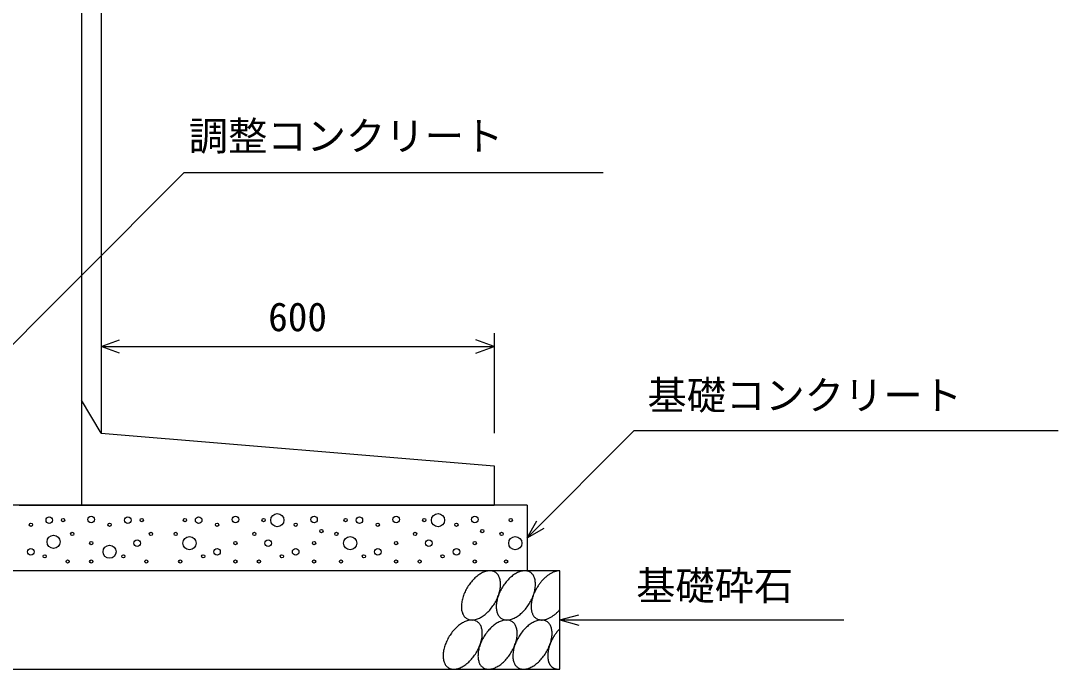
# Model space of a CAD drawing. Units: millimetres, scale not verified. Extents: x -16800 to 16800, y -5940 to 5940.
# Drawn here: x 9352 to 10936, y -1664 to -676 of the extents above; entities that cross this region are included whole.
import ezdxf
from ezdxf.enums import TextEntityAlignment as Align

# ---------------------------------------------------------------- set-up
doc = ezdxf.new("R2010")
doc.units = ezdxf.units.MM
doc.header["$LTSCALE"] = 20
for name, color, linetype, lineweight in [('0-0_DIM', 7, 'Continuous', 25), ('0-2_HATCH', 6, 'Continuous', 25), ('0-5_OUTLINE', 3, 'Continuous', 25)]:
    doc.layers.add(name, color=color, linetype=linetype, lineweight=lineweight)
doc.styles.add('ＭＳ ゴシック', font='')
doc.styles.get('ＭＳ ゴシック').set_extended_font_data('MS Gothic')

msp = doc.modelspace()

# ---------------------------------------------------------------- linework, layer by layer
at = {"layer": '0-0_DIM'}
for p, q in [((10075, -1152.39), (10075, -1304.35)), ((9475, -1172.39), (10075, -1172.39)), ((10288.65, -1300.7), (10125, -1464.35)), ((10288.65, -1300.7), (10935.53, -1300.7)), ((10125, -1464.35), (10140, -1438.37)), ((10125, -1464.35), (10150.98, -1449.35)), ((10175, -1589.35), (10203.98, -1581.59)), ((10175, -1589.35), (10608.31, -1589.35)), ((10175, -1589.35), (10203.98, -1597.12))]:
    msp.add_line(p, q, dxfattribs=at)
for points in [[(9119.98, -1389.35), (9602.01, -907.32), (10241.22, -907.32)], [(9503.19, -1182.65), (9475, -1172.39), (9503.19, -1162.13)], [(10046.81, -1182.65), (10075, -1172.39), (10046.81, -1162.13)]]:
    msp.add_lwpolyline(points, dxfattribs=at)
at = {"layer": '0-2_HATCH'}
for points in [[(10076.5, -1516.61), (10075.5, -1516.01), (10074.4, -1515.51), (10073.3, -1515.11), (10072.1, -1514.81), (10070.9, -1514.51), (10069.7, -1514.41), (10068.4, -1514.41), (10067.1, -1514.41), (10065.7, -1514.51), (10064.3, -1514.81), (10062.9, -1515.11), (10061.5, -1515.51), (10060.1, -1516.01), (10058.6, -1516.61), (10057.2, -1517.21), (10055.7, -1518.01), (10054.2, -1518.81), (10052.8, -1519.71), (10051.3, -1520.71), (10049.8, -1521.71), (10048.4, -1522.91), (10047, -1524.11), (10045.6, -1525.31), (10044.2, -1526.71), (10042.8, -1528.11), (10041.5, -1529.51), (10040.2, -1531.01), (10038.9, -1532.61), (10037.7, -1534.21), (10036.5, -1535.81), (10035.4, -1537.51), (10034.3, -1539.21), (10033.2, -1541.01), (10032.2, -1542.81), (10031.3, -1544.51), (10030.4, -1546.41), (10029.6, -1548.21), (10028.8, -1550.01), (10028.1, -1551.91)], [(10083.9, -1528.11), (10083.6, -1526.71), (10083.2, -1525.31), (10082.7, -1524.11), (10082.2, -1522.91), (10081.5, -1521.71), (10080.9, -1520.71), (10080.1, -1519.71), (10079.3, -1518.81), (10078.4, -1518.01), (10077.5, -1517.21), (10076.5, -1516.61)], [(10129.7, -1516.61), (10128.7, -1516.01), (10127.6, -1515.51), (10126.5, -1515.11), (10125.3, -1514.81), (10124.1, -1514.51), (10122.9, -1514.41), (10121.6, -1514.41), (10120.3, -1514.41), (10118.9, -1514.51), (10117.5, -1514.81), (10116.1, -1515.11), (10114.7, -1515.51), (10113.3, -1516.01), (10111.8, -1516.61), (10110.4, -1517.21), (10108.9, -1518.01), (10107.4, -1518.81), (10106, -1519.71), (10104.5, -1520.71), (10103, -1521.71), (10101.6, -1522.91), (10100.2, -1524.11), (10098.8, -1525.31), (10097.4, -1526.71), (10096, -1528.11), (10094.7, -1529.51), (10093.4, -1531.01), (10092.1, -1532.61), (10090.9, -1534.21), (10089.7, -1535.81), (10088.6, -1537.51), (10087.5, -1539.21), (10086.4, -1541.01), (10085.4, -1542.81), (10084.5, -1544.51), (10083.6, -1546.41), (10082.8, -1548.21), (10082, -1550.01), (10081.3, -1551.91)], [(10137.2, -1528.11), (10136.8, -1526.71), (10136.4, -1525.31), (10135.9, -1524.11), (10135.4, -1522.91), (10134.7, -1521.71), (10134.1, -1520.71), (10133.3, -1519.71), (10132.5, -1518.81), (10131.6, -1518.01), (10130.7, -1517.21), (10129.7, -1516.61)], [(10175, -1514.41), (10174.1, -1514.41), (10173.3, -1514.41), (10172.4, -1514.51), (10171.5, -1514.61), (10170.6, -1514.81), (10169.7, -1515.01), (10168.8, -1515.21), (10167.8, -1515.51), (10166.9, -1515.81), (10165.9, -1516.21), (10165, -1516.61), (10164, -1517.01), (10163.1, -1517.51), (10162.1, -1518.01), (10161.2, -1518.51), (10160.2, -1519.11), (10159.2, -1519.61), (10158.3, -1520.31), (10157.3, -1520.91), (10156.4, -1521.61), (10155.4, -1522.41), (10154.5, -1523.11), (10153.6, -1523.91), (10152.7, -1524.71), (10151.7, -1525.61), (10150.8, -1526.41), (10149.9, -1527.31), (10149.1, -1528.31), (10148.2, -1529.21), (10147.3, -1530.21), (10146.5, -1531.21), (10145.7, -1532.21), (10144.8, -1533.21), (10144, -1534.31), (10143.3, -1535.31), (10142.5, -1536.41), (10141.8, -1537.51), (10141, -1538.71), (10140.3, -1539.81)], [(10050.8, -1587.21), (10052.3, -1586.51), (10053.8, -1585.81), (10055.2, -1584.91), (10056.7, -1584.01), (10058.2, -1583.01), (10059.6, -1582.01), (10061, -1580.91), (10062.5, -1579.71), (10063.9, -1578.41), (10065.3, -1577.01), (10066.6, -1575.71), (10068, -1574.21), (10069.3, -1572.71), (10070.5, -1571.11), (10071.8, -1569.51), (10072.9, -1567.91), (10074.1, -1566.21), (10075.2, -1564.51), (10076.2, -1562.81), (10077.2, -1561.01), (10078.2, -1559.21), (10079, -1557.41), (10079.9, -1555.51), (10080.6, -1553.71), (10081.3, -1551.91), (10082, -1550.01), (10082.5, -1548.21), (10083, -1546.41), (10083.5, -1544.61), (10083.8, -1542.81), (10084.1, -1541.01), (10084.4, -1539.21), (10084.5, -1537.51), (10084.6, -1535.81), (10084.6, -1534.21), (10084.6, -1532.61), (10084.4, -1531.01), (10084.2, -1529.51), (10083.9, -1528.11)], [(10104, -1587.21), (10105.5, -1586.51), (10107, -1585.81), (10108.4, -1584.91), (10109.9, -1584.01), (10111.4, -1583.01), (10112.8, -1582.01), (10114.3, -1580.91), (10115.7, -1579.71), (10117.1, -1578.41), (10118.5, -1577.01), (10119.8, -1575.71), (10121.2, -1574.21), (10122.5, -1572.71), (10123.7, -1571.11), (10125, -1569.51), (10126.1, -1567.91), (10127.3, -1566.21), (10128.4, -1564.51), (10129.4, -1562.81), (10130.4, -1561.01), (10131.4, -1559.21), (10132.2, -1557.41), (10133.1, -1555.51), (10133.8, -1553.71), (10134.5, -1551.91), (10135.2, -1550.01), (10135.7, -1548.21), (10136.3, -1546.41), (10136.7, -1544.61), (10137.1, -1542.81), (10137.4, -1541.01), (10137.6, -1539.21), (10137.7, -1537.51), (10137.8, -1535.81), (10137.8, -1534.21), (10137.8, -1532.61), (10137.6, -1531.01), (10137.4, -1529.51), (10137.2, -1528.11)], [(10140.3, -1539.81), (10139.7, -1540.91), (10139, -1542.11), (10138.4, -1543.31), (10137.8, -1544.41), (10137.2, -1545.61), (10136.6, -1546.81), (10136.1, -1548.01), (10135.6, -1549.21), (10135.1, -1550.41), (10134.6, -1551.61), (10134.2, -1552.81), (10133.8, -1554.01), (10133.4, -1555.21), (10133.1, -1556.41), (10132.8, -1557.61), (10132.5, -1558.81), (10132.2, -1560.01), (10132, -1561.11), (10131.8, -1562.31), (10131.6, -1563.41), (10131.5, -1564.61), (10131.4, -1565.71), (10131.3, -1566.81), (10131.3, -1567.91), (10131.2, -1569.01), (10131.3, -1570.01), (10131.3, -1571.11), (10131.4, -1572.11), (10131.5, -1573.11), (10131.6, -1574.11), (10131.8, -1575.01), (10132, -1576.01), (10132.2, -1576.91), (10132.5, -1577.81), (10132.8, -1578.61), (10133.1, -1579.51), (10133.4, -1580.31), (10133.8, -1581.01), (10134.2, -1581.81)], [(10028.1, -1551.91), (10027.5, -1553.71), (10026.9, -1555.51), (10026.4, -1557.41), (10026, -1559.21), (10025.6, -1561.01), (10025.3, -1562.71), (10025.1, -1564.51), (10024.9, -1566.21), (10024.8, -1567.91), (10024.8, -1569.51), (10024.9, -1571.11), (10025, -1572.71), (10025.2, -1574.21), (10025.5, -1575.71), (10025.8, -1577.01), (10026.3, -1578.41), (10026.7, -1579.61), (10027.3, -1580.91), (10027.9, -1582.01), (10028.6, -1583.01), (10029.3, -1584.01), (10030.1, -1584.91), (10031, -1585.81), (10031.9, -1586.51), (10032.9, -1587.21), (10033.9, -1587.71), (10035, -1588.21), (10036.1, -1588.61), (10037.3, -1589.01), (10038.5, -1589.21), (10039.8, -1589.31), (10041.1, -1589.41), (10042.4, -1589.31), (10043.7, -1589.21), (10045.1, -1589.01), (10046.5, -1588.61), (10047.9, -1588.21), (10049.4, -1587.71), (10050.8, -1587.21)], [(10081.3, -1551.91), (10080.7, -1553.71), (10080.1, -1555.51), (10079.6, -1557.41), (10079.2, -1559.21), (10078.8, -1561.01), (10078.5, -1562.71), (10078.3, -1564.51), (10078.1, -1566.21), (10078, -1567.91), (10078, -1569.51), (10078.1, -1571.11), (10078.2, -1572.71), (10078.4, -1574.21), (10078.7, -1575.71), (10079.1, -1577.01), (10079.5, -1578.41), (10080, -1579.61), (10080.5, -1580.91), (10081.1, -1582.01), (10081.8, -1583.01), (10082.5, -1584.01), (10083.4, -1584.91), (10084.2, -1585.81), (10085.1, -1586.51), (10086.1, -1587.21), (10087.1, -1587.71), (10088.2, -1588.21), (10089.4, -1588.61), (10090.5, -1589.01), (10091.7, -1589.21), (10093, -1589.31), (10094.3, -1589.41), (10095.6, -1589.31), (10097, -1589.21), (10098.3, -1589.01), (10099.7, -1588.61), (10101.2, -1588.21), (10102.6, -1587.71), (10104, -1587.21)], [(10134.2, -1581.81), (10134.6, -1582.51), (10135.1, -1583.21), (10135.6, -1583.81), (10136.1, -1584.41), (10136.6, -1585.01), (10137.2, -1585.51), (10137.8, -1586.11), (10138.4, -1586.51), (10139, -1587.01), (10139.7, -1587.41), (10140.3, -1587.71), (10141, -1588.11), (10141.8, -1588.41), (10142.5, -1588.61), (10143.3, -1588.81), (10144, -1589.01), (10144.8, -1589.21), (10145.7, -1589.31), (10146.5, -1589.31), (10147.3, -1589.41), (10148.2, -1589.41), (10149.1, -1589.31), (10149.9, -1589.21), (10150.8, -1589.11), (10151.7, -1588.91), (10152.7, -1588.71), (10153.6, -1588.51), (10154.5, -1588.21), (10155.4, -1587.91), (10156.4, -1587.51), (10157.3, -1587.11), (10158.3, -1586.71), (10159.2, -1586.21), (10160.2, -1585.71), (10161.2, -1585.21), (10162.1, -1584.61), (10163.1, -1584.01), (10164, -1583.41), (10165, -1582.71)], [(10165, -1582.71), (10165.9, -1582.11), (10166.9, -1581.31), (10167.8, -1580.61), (10168.8, -1579.81), (10169.7, -1579.01), (10170.6, -1578.11), (10171.5, -1577.21), (10172.4, -1576.31), (10173.3, -1575.41), (10174.1, -1574.51), (10175, -1573.51)], [(10048.7, -1591.51), (10047.6, -1591.01), (10046.5, -1590.51), (10045.4, -1590.11), (10044.2, -1589.81), (10043, -1589.51), (10041.8, -1589.41), (10040.5, -1589.41), (10039.2, -1589.41), (10037.8, -1589.51), (10036.4, -1589.81), (10035, -1590.11), (10033.6, -1590.51), (10032.2, -1591.01), (10030.7, -1591.51), (10029.3, -1592.21), (10027.8, -1593.01), (10026.3, -1593.81), (10024.9, -1594.71), (10023.4, -1595.71), (10022, -1596.71), (10020.5, -1597.91), (10019.1, -1599.11), (10017.7, -1600.31), (10016.3, -1601.71), (10014.9, -1603.11), (10013.6, -1604.51), (10012.3, -1606.01), (10011, -1607.61), (10009.8, -1609.21), (10008.6, -1610.81), (10007.5, -1612.51), (10006.4, -1614.21), (10005.3, -1616.01), (10004.3, -1617.71), (10003.4, -1619.51), (10002.5, -1621.41), (10001.7, -1623.21), (10000.9, -1625.01), (10000.2, -1626.91)], [(10056.1, -1603.11), (10055.7, -1601.71), (10055.3, -1600.31), (10054.8, -1599.11), (10054.3, -1597.91), (10053.6, -1596.71), (10053, -1595.71), (10052.2, -1594.71), (10051.4, -1593.81), (10050.5, -1593.01), (10049.6, -1592.21), (10048.7, -1591.51)], [(10101.9, -1591.51), (10100.8, -1591.01), (10099.7, -1590.51), (10098.6, -1590.11), (10097.5, -1589.81), (10096.2, -1589.51), (10095, -1589.41), (10093.7, -1589.41), (10092.4, -1589.41), (10091, -1589.51), (10089.6, -1589.81), (10088.2, -1590.11), (10086.8, -1590.51), (10085.4, -1591.01), (10083.9, -1591.51), (10082.5, -1592.21), (10081, -1593.01), (10079.5, -1593.81), (10078.1, -1594.71), (10076.6, -1595.71), (10075.2, -1596.71), (10073.7, -1597.91), (10072.3, -1599.11), (10070.9, -1600.31), (10069.5, -1601.71), (10068.1, -1603.11), (10066.8, -1604.51), (10065.5, -1606.01), (10064.2, -1607.61), (10063, -1609.21), (10061.8, -1610.81), (10060.7, -1612.51), (10059.6, -1614.21), (10058.5, -1616.01), (10057.6, -1617.71), (10056.6, -1619.51), (10055.7, -1621.41), (10054.9, -1623.21), (10054.1, -1625.01), (10053.4, -1626.91)], [(10109.3, -1603.11), (10108.9, -1601.71), (10108.5, -1600.31), (10108, -1599.11), (10107.5, -1597.91), (10106.9, -1596.71), (10106.2, -1595.71), (10105.4, -1594.71), (10104.6, -1593.81), (10103.8, -1593.01), (10102.8, -1592.21), (10101.9, -1591.51)], [(10155.1, -1591.51), (10154, -1591.01), (10153, -1590.51), (10151.8, -1590.11), (10150.7, -1589.81), (10149.4, -1589.51), (10148.2, -1589.41), (10146.9, -1589.41), (10145.6, -1589.41), (10144.2, -1589.51), (10142.9, -1589.81), (10141.5, -1590.11), (10140, -1590.51), (10138.6, -1591.01), (10137.1, -1591.51), (10135.7, -1592.21), (10134.2, -1593.01), (10132.8, -1593.81), (10131.3, -1594.71), (10129.8, -1595.71), (10128.4, -1596.71), (10126.9, -1597.91), (10125.5, -1599.11), (10124.1, -1600.31), (10122.7, -1601.71), (10121.3, -1603.11), (10120, -1604.51), (10118.7, -1606.01), (10117.5, -1607.61), (10116.2, -1609.21), (10115, -1610.81), (10113.9, -1612.51), (10112.8, -1614.21), (10111.8, -1616.01), (10110.8, -1617.71), (10109.8, -1619.51), (10108.9, -1621.41), (10108.1, -1623.21), (10107.4, -1625.01), (10106.6, -1626.91)], [(10162.5, -1603.11), (10162.1, -1601.71), (10161.7, -1600.31), (10161.2, -1599.11), (10160.7, -1597.91), (10160.1, -1596.71), (10159.4, -1595.71), (10158.6, -1594.71), (10157.8, -1593.81), (10157, -1593.01), (10156, -1592.21), (10155.1, -1591.51)], [(10022.9, -1662.21), (10024.4, -1661.51), (10025.9, -1660.81), (10027.3, -1659.91), (10028.8, -1659.01), (10030.3, -1658.01), (10031.7, -1657.01), (10033.2, -1655.81), (10034.6, -1654.61), (10036, -1653.41), (10037.4, -1652.01), (10038.7, -1650.61), (10040.1, -1649.21), (10041.4, -1647.71), (10042.6, -1646.11), (10043.9, -1644.51), (10045, -1642.91), (10046.2, -1641.21), (10047.3, -1639.51), (10048.3, -1637.71), (10049.3, -1636.01), (10050.3, -1634.21), (10051.1, -1632.41), (10052, -1630.51), (10052.7, -1628.71), (10053.4, -1626.91), (10054.1, -1625.01), (10054.6, -1623.21), (10055.2, -1621.41), (10055.6, -1619.51), (10056, -1617.71), (10056.3, -1616.01), (10056.5, -1614.21), (10056.6, -1612.51), (10056.7, -1610.81), (10056.7, -1609.21), (10056.7, -1607.61), (10056.5, -1606.01), (10056.3, -1604.51), (10056.1, -1603.11)], [(10076.2, -1662.21), (10077.6, -1661.51), (10079.1, -1660.81), (10080.5, -1659.91), (10082, -1659.01), (10083.5, -1658.01), (10084.9, -1657.01), (10086.4, -1655.81), (10087.8, -1654.61), (10089.2, -1653.41), (10090.6, -1652.01), (10091.9, -1650.61), (10093.3, -1649.21), (10094.6, -1647.71), (10095.8, -1646.11), (10097.1, -1644.51), (10098.3, -1642.91), (10099.4, -1641.21), (10100.5, -1639.51), (10101.5, -1637.71), (10102.5, -1636.01), (10103.5, -1634.21), (10104.4, -1632.41), (10105.2, -1630.51), (10105.9, -1628.71), (10106.6, -1626.91), (10107.3, -1625.01), (10107.9, -1623.21), (10108.4, -1621.41), (10108.8, -1619.51), (10109.2, -1617.71), (10109.5, -1616.01), (10109.7, -1614.21), (10109.8, -1612.51), (10109.9, -1610.81), (10109.9, -1609.21), (10109.9, -1607.61), (10109.7, -1606.01), (10109.5, -1604.51), (10109.3, -1603.11)], [(10129.4, -1662.21), (10130.8, -1661.51), (10132.3, -1660.81), (10133.8, -1659.91), (10135.2, -1659.01), (10136.7, -1658.01), (10138.1, -1657.01), (10139.6, -1655.81), (10141, -1654.61), (10142.4, -1653.41), (10143.8, -1652.01), (10145.2, -1650.61), (10146.5, -1649.21), (10147.8, -1647.71), (10149.1, -1646.11), (10150.3, -1644.51), (10151.5, -1642.91), (10152.6, -1641.21), (10153.7, -1639.51), (10154.7, -1637.71), (10155.7, -1636.01), (10156.7, -1634.21), (10157.6, -1632.41), (10158.4, -1630.51), (10159.2, -1628.71), (10159.9, -1626.91), (10160.5, -1625.01), (10161.1, -1623.21), (10161.6, -1621.41), (10162, -1619.51), (10162.4, -1617.71), (10162.7, -1616.01), (10162.9, -1614.21), (10163.1, -1612.51), (10163.1, -1610.81), (10163.2, -1609.21), (10163.1, -1607.61), (10163, -1606.01), (10162.8, -1604.51), (10162.5, -1603.11)], [(10175, -1602.61), (10174.5, -1603.11), (10174, -1603.71), (10173.5, -1604.21), (10173, -1604.81), (10172.5, -1605.31), (10172, -1605.91), (10171.5, -1606.51), (10171.1, -1607.11), (10170.6, -1607.61), (10170.1, -1608.21), (10169.7, -1608.81), (10169.2, -1609.51), (10168.8, -1610.11), (10168.3, -1610.71), (10167.9, -1611.31), (10167.5, -1611.91), (10167.1, -1612.61), (10166.6, -1613.21), (10166.2, -1613.91), (10165.8, -1614.51), (10165.4, -1615.21), (10165.1, -1615.81), (10164.7, -1616.51), (10164.3, -1617.11), (10163.9, -1617.81), (10163.6, -1618.51), (10163.2, -1619.21), (10162.9, -1619.81), (10162.5, -1620.51), (10162.2, -1621.21), (10161.9, -1621.91), (10161.6, -1622.61), (10161.3, -1623.21), (10161, -1623.91), (10160.7, -1624.61), (10160.4, -1625.31), (10160.2, -1626.01), (10159.9, -1626.71), (10159.7, -1627.41)], [(10000.2, -1626.91), (9999.6, -1628.71), (9999, -1630.51), (9998.5, -1632.41), (9998.1, -1634.21), (9997.7, -1636.01), (9997.4, -1637.71), (9997.2, -1639.51), (9997, -1641.21), (9996.9, -1642.91), (9996.9, -1644.51), (9997, -1646.11), (9997.1, -1647.71), (9997.3, -1649.21), (9997.6, -1650.61), (9998, -1652.01), (9998.4, -1653.41), (9998.9, -1654.61), (9999.4, -1655.81), (10000, -1657.01), (10000.7, -1658.01), (10001.5, -1659.01), (10002.3, -1659.91), (10003.1, -1660.81), (10004, -1661.51), (10005, -1662.21), (10006.1, -1662.71), (10007.1, -1663.21), (10008.3, -1663.61), (10009.4, -1663.91), (10010.6, -1664.21), (10011.9, -1664.31), (10013.2, -1664.41), (10014.5, -1664.31), (10015.9, -1664.21), (10017.2, -1663.91), (10018.6, -1663.61), (10020.1, -1663.21), (10021.5, -1662.71), (10022.9, -1662.21)], [(10053.4, -1626.91), (10052.8, -1628.71), (10052.2, -1630.51), (10051.7, -1632.41), (10051.3, -1634.21), (10050.9, -1636.01), (10050.6, -1637.71), (10050.4, -1639.51), (10050.2, -1641.21), (10050.2, -1642.91), (10050.1, -1644.51), (10050.2, -1646.11), (10050.3, -1647.71), (10050.5, -1649.21), (10050.8, -1650.61), (10051.2, -1652.01), (10051.6, -1653.41), (10052.1, -1654.61), (10052.6, -1655.81), (10053.2, -1657.01), (10053.9, -1658.01), (10054.7, -1659.01), (10055.5, -1659.91), (10056.3, -1660.81), (10057.3, -1661.51), (10058.2, -1662.21), (10059.3, -1662.71), (10060.3, -1663.21), (10061.5, -1663.61), (10062.6, -1663.91), (10063.9, -1664.21), (10065.1, -1664.31), (10066.4, -1664.41), (10067.7, -1664.31), (10069.1, -1664.21), (10070.4, -1663.91), (10071.8, -1663.61), (10073.3, -1663.21), (10074.7, -1662.71), (10076.2, -1662.21)], [(10106.6, -1626.91), (10106, -1628.71), (10105.4, -1630.51), (10104.9, -1632.41), (10104.5, -1634.21), (10104.1, -1636.01), (10103.8, -1637.71), (10103.6, -1639.51), (10103.5, -1641.21), (10103.4, -1642.91), (10103.4, -1644.51), (10103.4, -1646.11), (10103.5, -1647.71), (10103.8, -1649.21), (10104, -1650.61), (10104.4, -1652.01), (10104.8, -1653.41), (10105.3, -1654.61), (10105.8, -1655.81), (10106.4, -1657.01), (10107.1, -1658.01), (10107.9, -1659.01), (10108.7, -1659.91), (10109.5, -1660.81), (10110.5, -1661.51), (10111.4, -1662.21), (10112.5, -1662.71), (10113.5, -1663.21), (10114.7, -1663.61), (10115.8, -1663.91), (10117.1, -1664.21), (10118.3, -1664.31), (10119.6, -1664.41), (10120.9, -1664.31), (10122.3, -1664.21), (10123.7, -1663.91), (10125.1, -1663.61), (10126.5, -1663.21), (10127.9, -1662.71), (10129.4, -1662.21)], [(10159.7, -1627.41), (10159.4, -1628.11), (10159.2, -1628.81), (10159, -1629.51), (10158.8, -1630.11), (10158.6, -1630.81), (10158.4, -1631.51), (10158.2, -1632.21), (10158, -1632.91), (10157.8, -1633.61), (10157.7, -1634.21), (10157.5, -1634.91), (10157.4, -1635.61), (10157.3, -1636.31), (10157.2, -1636.91), (10157.1, -1637.61), (10157, -1638.21), (10156.9, -1638.91), (10156.8, -1639.51), (10156.7, -1640.21), (10156.7, -1640.81), (10156.6, -1641.51), (10156.6, -1642.11), (10156.6, -1642.71), (10156.6, -1643.41), (10156.6, -1644.01), (10156.6, -1644.61), (10156.6, -1645.21), (10156.6, -1645.81), (10156.6, -1646.41), (10156.7, -1647.01), (10156.7, -1647.51), (10156.8, -1648.11), (10156.9, -1648.71), (10157, -1649.21), (10157.1, -1649.81), (10157.2, -1650.31), (10157.3, -1650.91), (10157.4, -1651.41), (10157.5, -1651.91)], [(10157.5, -1651.91), (10157.7, -1652.41), (10157.8, -1652.91), (10158, -1653.41), (10158.2, -1653.91), (10158.4, -1654.41), (10158.6, -1654.81), (10158.8, -1655.31), (10159, -1655.71), (10159.2, -1656.21), (10159.4, -1656.61), (10159.7, -1657.01), (10159.9, -1657.41), (10160.2, -1657.81), (10160.4, -1658.21), (10160.7, -1658.61), (10161, -1658.91), (10161.3, -1659.31), (10161.6, -1659.61), (10161.9, -1659.91), (10162.2, -1660.31), (10162.5, -1660.61), (10162.9, -1660.91), (10163.2, -1661.21), (10163.6, -1661.41), (10163.9, -1661.71), (10164.3, -1661.91), (10164.7, -1662.21), (10165.1, -1662.41), (10165.4, -1662.61), (10165.8, -1662.81), (10166.2, -1663.01), (10166.6, -1663.21), (10167.1, -1663.31), (10167.5, -1663.51), (10167.9, -1663.61), (10168.3, -1663.81), (10168.8, -1663.91), (10169.2, -1664.01), (10169.7, -1664.11)], [(10169.7, -1664.11), (10170.1, -1664.21), (10170.6, -1664.21), (10171.1, -1664.31), (10171.5, -1664.31), (10172, -1664.31), (10172.5, -1664.41), (10173, -1664.41), (10173.5, -1664.31), (10174, -1664.31), (10174.5, -1664.31), (10175, -1664.21)]]:
    msp.add_lwpolyline(points, dxfattribs=at)
for centre, radius in [((9396.04, -1437.17), 5), ((9417.07, -1437.17), 2.5), ((9459.97, -1436.3), 5), ((9516.04, -1437.17), 5), ((9537.07, -1437.17), 2.5), ((9602.93, -1437.17), 2.5), ((9623.96, -1437.17), 5), ((9680.03, -1436.3), 5), ((9722.93, -1437.17), 2.5), ((9743.96, -1437.17), 10), ((9800.03, -1436.3), 5), ((9848.15, -1437.17), 2.5), ((9869.18, -1437.17), 5), ((9925.26, -1436.3), 5), ((9968.15, -1437.17), 2.5), ((9989.18, -1437.17), 10), ((10045.26, -1436.3), 5), ((10100.08, -1437.17), 2.5), ((9368.01, -1444.18), 2.5), ((9431.09, -1458.18), 2.5), ((9488.01, -1444.18), 2.5), ((9551.09, -1458.18), 2.5), ((9588.91, -1458.18), 2.5), ((9651.99, -1444.18), 2.5), ((9708.91, -1458.18), 2.5), ((9771.99, -1444.18), 2.5), ((9811.37, -1453.87), 2.5), ((9834.13, -1458.18), 2.5), ((9897.22, -1444.18), 2.5), ((9954.13, -1458.18), 2.5), ((10017.22, -1444.18), 2.5), ((10056.6, -1453.87), 2.5), ((10086.06, -1458.18), 2.5), ((9402.58, -1470.19), 10), ((9459.97, -1472.19), 2.5), ((9530.06, -1472.19), 5), ((9609.94, -1472.19), 10), ((9680.03, -1472.19), 2.5), ((9729.94, -1472.19), 5), ((9800.03, -1472.19), 2.5), ((9855.16, -1472.19), 10), ((9925.26, -1472.19), 2.5), ((9975.16, -1472.19), 5), ((10045.26, -1472.19), 2.5), ((10107.09, -1472.19), 10), ((9368.01, -1485.32), 5), ((9488.01, -1485.32), 10), ((9651.99, -1485.32), 5), ((9771.99, -1485.32), 5), ((9897.22, -1485.32), 5), ((10017.22, -1485.32), 5), ((9389.03, -1492.33), 2.5), ((9424.08, -1500.2), 2.5), ((9459.97, -1500.2), 2.5), ((9509.03, -1492.33), 2.5), ((9544.08, -1500.2), 2.5), ((9595.92, -1500.2), 2.5), ((9630.97, -1492.33), 2.5), ((9680.03, -1500.2), 2.5), ((9715.92, -1500.2), 2.5), ((9750.97, -1492.33), 2.5), ((9800.03, -1500.2), 2.5), ((9841.14, -1500.2), 2.5), ((9876.19, -1492.33), 2.5), ((9925.26, -1500.2), 2.5), ((9961.14, -1500.2), 2.5), ((9996.19, -1492.33), 2.5), ((10045.26, -1500.2), 2.5), ((10093.07, -1500.2), 2.5)]:
    msp.add_circle(centre, radius, dxfattribs=at)
at = {"layer": '0-5_OUTLINE'}
for p, q in [((9445, -144.35), (9445, -1414.35)), ((9475, -1304.35), (9445, -1254.35)), ((10075, -1354.35), (10075, -1414.35)), ((10125, -1414.35), (8675, -1414.35)), ((9350, -1414.35), (10075, -1414.35)), ((10125, -1414.35), (10125, -1514.35)), ((10175, -1514.35), (8625, -1514.35))]:
    msp.add_line(p, q, dxfattribs=at)
for points in [[(9475, 60.65), (9475, -1304.35), (10075, -1354.35)], [(8625, -1664.35), (10175, -1664.35), (10175, -1514.35)]]:
    msp.add_lwpolyline(points, dxfattribs=at)

# ---------------------------------------------------------------- texts
at = {"layer": '0-0_DIM', "style": 'ＭＳ ゴシック'}
for s, p in [('調整コンクリート', (9608.73, -886.8)), ('600', (9730, -1162.39)), ('基礎コンクリート', (10308.65, -1281.96)), ('基礎砕石', (10291.32, -1572.18))]:
    msp.add_text(s, height=43.99, dxfattribs=at).set_placement(p, align=Align.BOTTOM_LEFT)

doc.saveas('drawing.dxf')
